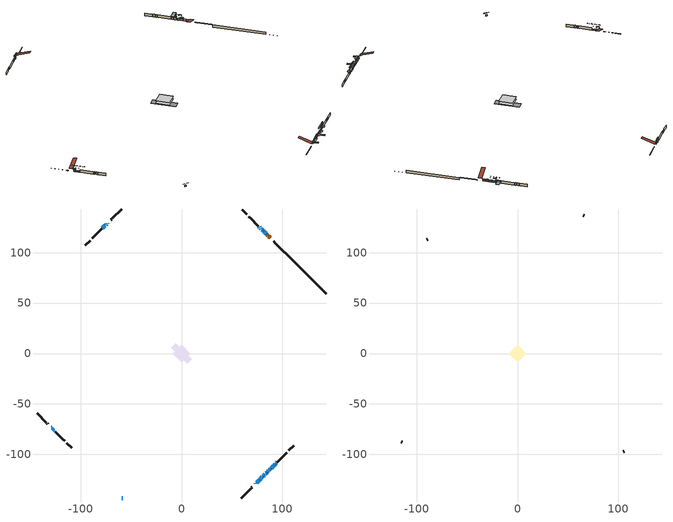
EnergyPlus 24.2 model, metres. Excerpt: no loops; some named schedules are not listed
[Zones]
conditioned space
 floor adiabatic (AdiabaticFloorConstruction): -8.56,0 0,8.56 8.56,0 0,-8.56 z1.52
 floor foundation (Slab1 construction): -10.13,5.62 -5.62,10.13 10.13,-5.62 5.62,-10.13 z-0.77
 wall outside (RimJoist1 construction): 59.35,-143.28 68.75,-133.88 / -143.28,-59.35 -133.88,-68.75 / -59.35,143.28 -68.75,133.88 / 102.11,100.53 92.71,109.92 z1.52:1.82
 wall outside (RimJoist2 construction): 69.41,-133.23 69.93,-132.7 / -133.23,-69.41 -132.7,-69.93 / -69.41,133.23 -69.93,132.7 / 92.05,110.58 91.52,111.11 z1.52:1.82
 wall outside (AdiabaticWallConstruction 1): 88.01,114.62 86.39,116.25 / 85.73,116.9 84.51,118.12 z1.52:3.55
 wall outside (AdiabaticWallConstruction): 73.44,-129.19 73.84,-128.79 / 83.89,-118.74 84.29,-118.35 z1.52:2.44; 74.49,-128.14 77.01,-125.62 / 79.3,123.34 78.43,124.2 z1.52:3.3; 77.66,-124.97 80.18,-122.45 / 77.78,124.85 76.92,125.72 z1.52:3.35; 80.83,-121.8 81.9,-120.74 / 91.94,-110.69 93,-109.63 z1.52:2.92; -129.19,-73.44 -128.87,-73.77 / -128.21,-74.42 -127.88,-74.75 z1.52:3.05; -59.35,-143.28 -58.15,-143.28 z1.52:2.66; 82.55,-120.08 83.24,-119.4 / 93.66,-108.98 94.34,-108.29 z1.52:3.12; -73.44,129.19 -73.84,128.79 / -127.23,-75.4 -126.9,-75.73 / -126.25,-76.38 -125.92,-76.71 z1.52:2.74; 83.85,118.78 82.13,120.5 z1.52:2.99; 84.94,-117.69 86.2,-116.43 / 86.86,-115.78 88.11,-114.52 / 88.77,-113.86 91.28,-111.35 z1.52:3.17; 81.47,121.16 81.04,121.59 / 80.39,122.25 79.95,122.68 z1.52:3.25; -74.49,128.14 -75.36,127.28 z1.52:3.1; -76.01,126.62 -78.46,124.17 z1.52:3.02
 wall outside (Wall1 construction): 95,-107.64 103.19,-99.44 / -125.27,-77.36 -117.08,-85.56 / -79.12,123.52 -87.31,115.32 / 76.26,126.37 68.07,134.57 z1.52:3.96
 wall outside (Wall2 construction): 103.85,-98.79 104.35,-98.28 / -116.42,-86.21 -115.91,-86.72 / -87.97,114.67 -88.47,114.16 / 67.41,135.22 66.9,135.73 z1.52:3.96
 wall outside (Wall4 construction): 106.5,-96.14 111.25,-91.38 / -113.77,-88.86 -109.02,-93.62 / -90.61,112.02 -95.37,107.27 / 64.76,137.87 60.01,142.63 z1.52:3.96
 wall foundation (FoundationWall1 construction): 102.76,99.87,-0.77 102.76,99.87,1.52 136.16,66.47,1.52 136.16,66.47,-0.67 143.28,59.35,-0.67 143.28,59.35,-0.77
 window (WindowConstruction 12): 73.44,-129.19 73.84,-128.79 z1.52:2.43
 window (WindowConstruction 6): 74.5,-128.14 77.01,-125.62 z1.52:3.3
 window (WindowConstruction 7): 77.67,-124.97 80.18,-122.45 z1.52:3.35
 window (WindowConstruction 8): 80.84,-121.8 81.9,-120.74 z1.52:2.92
 window (WindowConstruction 9): -129.19,-73.44 -128.87,-73.77 z1.52:3.04
 window (WindowConstruction 10): -128.21,-74.42 -127.89,-74.75 z1.52:3.04
 window (WindowConstruction 11): -59.35,-143.28 -58.16,-143.28 z1.52:2.66
 window (WindowConstruction 22): 82.55,-120.08 83.24,-119.4 z1.52:3.12
 window (WindowConstruction 13): -73.44,129.19 -73.84,128.79 z1.52:2.74
 window (WindowConstruction 23): 83.89,-118.74 84.29,-118.35 z1.52:2.43
 window (WindowConstruction 15): 83.85,118.78 82.13,120.5 z1.52:2.99
 window (WindowConstruction 16): 84.94,-117.69 86.2,-116.43 z1.52:3.17
 window (WindowConstruction 17): 86.86,-115.78 88.11,-114.52 z1.52:3.17
 window (WindowConstruction 18): 88.77,-113.86 91.28,-111.35 z1.52:3.17
 window (WindowConstruction 19): 91.94,-110.69 93,-109.63 z1.52:2.92
 window (WindowConstruction 20): -127.23,-75.4 -126.91,-75.73 z1.52:2.74
 window (WindowConstruction 21): -126.25,-76.38 -125.93,-76.71 z1.52:2.74
 window (WindowConstruction 14): 93.66,-108.98 94.34,-108.29 z1.52:3.12
 window (WindowConstruction): 81.47,121.16 81.04,121.59 z1.52:3.25
 window (WindowConstruction 1): 80.38,122.25 79.95,122.68 z1.52:3.25
 window (WindowConstruction 2): 79.3,123.34 78.43,124.2 z1.52:3.3
 window (WindowConstruction 3): 77.78,124.86 76.92,125.72 z1.52:3.35
 window (WindowConstruction 4): -74.5,128.14 -75.36,127.28 z1.52:3.1
 window (WindowConstruction 5): -76.01,126.62 -78.46,124.17 z1.52:3.02
 door (Door): 88.01,114.62 86.39,116.25 z1.52:3.55
 door (Door 1): 85.73,116.9 84.51,118.12 z1.52:3.55
 ceiling adiabatic (AdiabaticFloorConstruction): 0,-8.56 8.56,0 0,8.56 -8.56,0 z1.52
attic - vented
 floor to conditioned space (Floor1 construction Reversed): -8.56,0 0,8.56 8.56,0 0,-8.56 z3.96
 wall outside (Wall3 construction): 105.01,-97.62 105.84,-96.79 / -115.25,-87.38 -114.43,-88.21 / -89.13,113.5 -89.96,112.68 / 66.25,136.39 65.42,137.22 z1.52:3.96
 roof outside (Roof1 construction): 72.79,-129.85,3.96 64.45,-121.51,7.89 62.26,-123.71,7.89 70.59,-132.04,3.96; -129.85,-72.79,3.96 -121.51,-64.45,7.89 -123.71,-62.26,7.89 -132.04,-70.59,3.96; -72.79,129.85,3.96 -64.45,121.51,7.89 -62.26,123.71,7.89 -70.59,132.04,3.96; 88.67,113.96,3.96 80.34,105.63,7.89 82.53,103.43,7.89 90.87,111.77,3.96
shading: 74.38,-128.26 72.91,-129.73 76.36,-133.18 77.83,-131.71 z3.19; 77.55,-125.09 73.96,-128.67 75.47,-130.18 79.05,-126.59 z4.06; 81.47,-121.16 76.37,-126.26 76.58,-126.47 81.68,-121.37 z5.18; 82.43,-120.2 80.3,-122.33 80.51,-122.55 82.64,-120.41 z3.67; -128,-74.63 -130.05,-72.58 -130.26,-72.79 -128.22,-74.84 z4.26; -126.16,-76.47 -129.94,-72.7 -130.15,-72.91 -126.37,-76.69 z5.49; -56.33,-143.28 -61.18,-143.28 -61.18,-143.58 -56.33,-143.58 z4.49; 83.77,-118.86 82.02,-120.62 83.95,-122.55 85.71,-120.8 z3.88; -74.38,128.26 -72.91,129.73 -73.98,130.8 -75.45,129.33 z3.5; 84.72,-117.92 83.46,-119.17 88.21,-123.92 89.46,-122.66 z3.04; 81.8,120.83 84.18,118.45 85.47,119.75 83.1,122.12 z3.45; 86.63,-116 84.51,-118.12 85.81,-119.41 87.92,-117.29 z3.78; 88.54,-114.09 86.43,-116.21 88.36,-118.14 90.48,-116.03 z3.78; 94.51,-108.12 85.54,-117.09 85.75,-117.3 94.73,-108.33 z7.74; 95.26,-107.37 89.68,-112.96 89.89,-113.17 95.48,-107.58 z6.12; -123.67,-78.96 -130.46,-72.17 -130.67,-72.38 -123.89,-79.17 z7.31; -122.47,-80.16 -129.7,-72.93 -129.91,-73.15 -122.69,-80.37 z7.62; 94.88,-107.76 93.12,-109.51 94.63,-111.02 96.38,-109.26 z3.88; 79.32,123.32 83.2,119.43 83.41,119.65 79.53,123.53 z5.69; 77.37,125.27 82.97,119.66 83.18,119.87 77.58,125.48 z6.91; 77.9,124.73 79.83,122.8 80.91,123.88 78.97,125.81 z4.06; 76.38,126.25 78.31,124.32 83.7,129.71 81.77,131.64 z4.11; -77.29,125.34 -72.56,130.08 -72.77,130.29 -77.51,125.55 z5.84; -78.89,123.74 -75.58,127.05 -75.79,127.26 -79.1,123.95 z3.63
[Building]
Building 1: Terrain=Suburbs
[Site:Location]
Greenwood AP_NS: Latitude {deg}=44.98; Longitude {deg}=-64.92; Time Zone {hr}=-4; Elevation {m}=28; Keep Site Location Information=Yes
[Site:GroundTemperature:Shallow]
3.62696, 1.72046, 1.56778, 2.47251, 6.10451, 9.71958, 12.8537, 14.839, 15.0077, 13.3929, 10.3388, 6.83459
[Site:WaterMainsTemperature]
Calculation Method=Schedule; Temperature Schedule=mains temperature schedule
[Material] Roughness=Rough; Thermal Absorptance=0.9
Name | Thickness {m} | Conductivity {W/m-K} | Density {kg/m3} | Specific Heat {J/kg-K} | Solar Absorptance | Visible Absorptance
asphalt or fiberglass shingles | 0.00635 | 0.162714 | 1121.4 | 1465.45 | 0.4 | 0.4
ceiling loosefill ins | 0.254 | 0.0480833 | 16.02 | 1046.75 | 0.7 | 0.7
ceiling stud and cavity | 0.1397 | 0.0865182 | 65.682 | 1177.47 | 0.7 | 0.7
concrete 4.0 in. | 0.1016 | 1.803125 | 2242.8 | 837.4 | 0.7 | 0.7
concrete 8.0 in. | 0.2032 | 1.803125 | 2242.8 | 837.4 | 0.7 | 0.7
door material | 0.04445 | 0.053851 | 512.64 | 1214.23 | 0.7 | 0.7
exterior vertical ins | 0.07309 | 0.029427 | 32.04 | 1214.23 | 0.7 | 0.7
floor covering | 0.0127 | 0.0433444 | 54.468 | 1339.84 | 0.6 | 0.6
floor rigid ins; wall rigid ins 1 | 0.512978 | 0.029427 | 32.04 | 1214.23 | 0.7 | 0.7
floor stud and cavity | 0.1397 | 1.75129 | 37.0049 | 1207.88 | 0.7 | 0.7
furniture material conditioned space 1 | 0.1524 | 0.115458 | 640.8 | 1214.23 | 0.6 | 0.6
gypsum board | 0.0127 | 0.160291 | 801 | 837.4 | 0.6 | 0.6
gypsum board 1 | 0.0127 | 0.160291 | 801 | 837.4 | 0.7 | 0.7
osb sheathing 0.5 in. | 0.0127 | 0.115458 | 512.64 | 1214.23 | 0.7 | 0.7
osb sheathing 0.75 in. | 0.01905 | 0.115458 | 512.64 | 1214.23 | 0.7 | 0.7
osb sheathing 2.0 in. | 0.0508 | 0.115458 | 512.64 | 1214.23 | 0.7 | 0.7
rim joist rigid ins | 0.103632 | 0.029427 | 32.04 | 1214.23 | 0.7 | 0.7
rim joist stud and cavity | 0.0508 | 0.0404867 | 125.044 | 1163.47 | 0.6 | 0.6
rim joist stud and cavity 1 | 0.0508 | 0.0359914 | 125.044 | 1163.47 | 0.6 | 0.6
slab rigid ins | 0.0653415 | 0.029427 | 32.04 | 1214.23 | 0.7 | 0.7
wall rigid ins | 0.051816 | 0.029427 | 32.04 | 1214.23 | 0.7 | 0.7
wall stud and cavity | 0.1397 | 0.0793383 | 139.0536 | 1170.24 | 0.7 | 0.7
wall stud and cavity 1 | 0.1397 | 0.108982 | 139.0536 | 1170.24 | 0.7 | 0.7
wall stud and cavity 2 | 0.0889 | 6.1454 | 50.32683 | 1063.81 | 0.6 | 0.6
wall stud and cavity 3 | 0.1397 | 0.0874918 | 139.0536 | 1170.24 | 0.7 | 0.7
wall stud and cavity 4 | 0.0889 | 0.380278 | 52.3479 | 1209.89 | 0.7 | 0.7
wall stud and cavity 5 | 0.0889 | 0.391764 | 83.0341 | 1211.67 | 0.7 | 0.7
wood siding | 0.0254 | 0.102417 | 544.68 | 1172.36 | 0.4 | 0.4
wood siding 1 | 0.00254 | 0.102417 | 544.68 | 1172.36 | 0.4 | 0.4
wood siding 2; wood siding 3; wood siding 4 | 0.0254 | 0.102417 | 544.68 | 1172.36 | 0.7 | 0.7
[WindowMaterial:SimpleGlazingSystem]
Name | U-Factor {W/m2-K} | Solar Heat Gain Coefficient
WindowMaterial | 2.77484 | 0.52
WindowMaterial 1 | 2.78903 | 0.6
WindowMaterial 10 | 2.97698 | 0.61
WindowMaterial 11 | 2.78392 | 0.57
WindowMaterial 12 | 2.78676 | 0.58
WindowMaterial 13 | 2.79244 | 0.62
WindowMaterial 14 | 2.759508 | 0.45
WindowMaterial 2 | 2.787898 | 0.59
WindowMaterial 3 | 2.7913 | 0.61
WindowMaterial 4 | 2.79301 | 0.62
WindowMaterial 5 | 2.79414 | 0.62
WindowMaterial 6 | 2.78903 | 0.59
WindowMaterial 7 | 2.76405 | 0.47
WindowMaterial 8 | 2.78279 | 0.56
WindowMaterial 9 | 2.986628 | 0.6
[Construction]
AdiabaticFloorConstruction: floor stud and cavity, floor rigid ins, osb sheathing 0.75 in., floor covering
AdiabaticWallConstruction: wood siding 3, wall rigid ins 1, wall stud and cavity 4, gypsum board
AdiabaticWallConstruction 1: wood siding 4, wall rigid ins 1, wall stud and cavity 4, gypsum board
Door; Door 1: door material
Floor1 construction Reversed: gypsum board, ceiling stud and cavity, ceiling loosefill ins
FoundationWall1 construction: concrete 8.0 in., gypsum board 1
furniture construction conditioned space 1: furniture material conditioned space 1
PartitionWallConstruction: gypsum board, wall stud and cavity 5, gypsum board
RimJoist1 construction: wood siding 2, rim joist rigid ins, osb sheathing 2.0 in., rim joist stud and cavity
RimJoist2 construction: wood siding 2, rim joist rigid ins, osb sheathing 2.0 in., rim joist stud and cavity 1
Roof1 construction: asphalt or fiberglass shingles
Slab1 construction: slab rigid ins, concrete 4.0 in.
Wall1 construction: wood siding, wall rigid ins, osb sheathing 0.5 in., wall stud and cavity, gypsum board
Wall2 construction: wood siding, wall rigid ins, osb sheathing 0.5 in., wall stud and cavity 1, gypsum board
Wall3 construction: wood siding 1, wall stud and cavity 2
Wall4 construction: wood siding, wall rigid ins, osb sheathing 0.5 in., wall stud and cavity 3, gypsum board
WindowConstruction; WindowConstruction 1: WindowMaterial
WindowConstruction 10; WindowConstruction 9: WindowMaterial 7
WindowConstruction 11: WindowMaterial 8
WindowConstruction 12; WindowConstruction 23: WindowMaterial 9
WindowConstruction 13: WindowMaterial 10
WindowConstruction 14; WindowConstruction 22: WindowMaterial 11
WindowConstruction 15: WindowMaterial 12
WindowConstruction 16; WindowConstruction 17; WindowConstruction 18: WindowMaterial 13
WindowConstruction 19; WindowConstruction 8: WindowMaterial 6
WindowConstruction 2; WindowConstruction 3: WindowMaterial 1
WindowConstruction 20; WindowConstruction 21: WindowMaterial 14
WindowConstruction 4: WindowMaterial 2
WindowConstruction 5: WindowMaterial 3
WindowConstruction 6: WindowMaterial 4
WindowConstruction 7: WindowMaterial 5
[Zone] Multiplier=1; Part of Total Floor Area=Yes
Name | Volume {m3}
attic - vented | 93.379
conditioned space | 769.6
[Space]
Name | Zone | Volume {m3}
attic - vented 1 | attic - vented | 93.379
conditioned space 1 | conditioned space | 769.6
[ZoneInfiltration:EffectiveLeakageArea]
infil attic - vented 1: Zone or Space=attic - vented 1; Schedule=Always On Discrete; Effective Air Leakage Area {cm2}=6058.76; Stack Coefficient=0.000442751; Wind Coefficient=1.42167e-05
[ZoneMixing]
whole house fan mix: Zone or Space=attic - vented; Schedule=Always On Continuous; Design Flow Rate Calculation Method=Flow/Zone; Design Flow Rate {m3/s}=0; Source Zone or Space=conditioned space
[SurfaceProperty:ExposedFoundationPerimeter]
Slab1: Exposed Perimeter Calculation Method=TotalExposedPerimeter; Total Exposed Perimeter {m}=57.302
[InternalMass] Zone or ZoneList=conditioned space; Space or SpaceList=conditioned space 1
Name | Construction | Surface Area {m2}
furniture mass conditioned space 1 | furniture construction conditioned space 1 | 115.368
partition wall mass | PartitionWallConstruction | 288.42
[Lights]
interior lighting: Zone or ZoneList or Space or SpaceList=conditioned space 1; Schedule=interior lighting schedule; Design Level Calculation Method=LightingLevel; Lighting Level {W}=343.2; Return Air Fraction=0; Fraction Radiant=0.6; Fraction Visible=0.2; Fraction Replaceable=1
[People]
occupants: Zone or ZoneList or Space or SpaceList=conditioned space 1; Number of People Schedule=occupants schedule; Number of People Calculation Method=People; Number of People=3; Fraction Radiant=0.314171; Sensible Heat Fraction=0.56303; Activity Level Schedule=occupants activity schedule; Carbon Dioxide Generation Rate {m3/s-W}=0; Enable ASHRAE 55 Comfort Warnings=No; Mean Radiant Temperature Calculation Type=EnclosureAveraged
[ElectricEquipment] Zone or ZoneList or Space or SpaceList=conditioned space 1; Design Level Calculation Method=EquipmentLevel
Name | Schedule | Design Level {W} | Fraction Latent | Fraction Radiant | Fraction Lost
clothes dryer | clothes dryer schedule | 140.772 | 0.015 | 0.081 | 0.85
clothes washer | clothes washer schedule | 32.1985 | 0.03 | 0.162 | 0.7
cooking range | cooking range schedule | 215.147 | 0.08 | 0.432 | 0.2
dishwasher | dishwasher schedule | 66.8632 | 0.3 | 0.18 | 0.4
fridge | fridge schedule | 72.9452 | 0 | 0.6 | 0
mech vent bath fan 0 | mech vent bath fan 0 schedule | 50.2 | 0 | 0 | 1
mech vent bath fan 1 | mech vent bath fan 1 schedule | 50.2 | 0 | 0 | 1
mech vent house fan | mech vent house fan schedule | 20.0733 | 0 | 0 | 0.5
mech vent house fan cfis | mech vent house fan cfis schedule | 0 | 0 | 0 | 0
mech vent range fan 0 | mech vent range fan 0 schedule | 57 | 0 | 0 | 1
misc plug loads | misc plug loads schedule | 494.7 | 0.045 | 0.513 | 0.1
whole house fan | Always On Discrete | 0 | 0 | 0 | 1
[OtherEquipment] Zone or ZoneList or Space or SpaceList=conditioned space 1; Design Level Calculation Method=EquipmentLevel
Name | Fuel Type | Schedule | Design Level {W} | Fraction Latent | Fraction Radiant | Fraction Lost
clothes dryer 1 | Electricity | clothes dryer schedule | 0 | 0.015 | 0.081 | 0.85
cooking range 1 | Electricity | cooking range schedule | 0 | 0.08 | 0.432 | 0.2
general water use latent | None | general water use schedule | 62.594 | 1 | 0 | 0
general water use sensible | None | general water use schedule | -61.6891 | 0 | 0.6 | 0
mech vent house fan latent load | None | Always On Discrete | 0 | 1 | 0 | 0
mech vent house fan sensible load | None | Always On Discrete | 0 | 0 | 0 | 0
water heater energy adjustment1 | Electricity | Always On Discrete | 0.01 | 0 | 0 | 1
[ZoneInfiltration:DesignFlowRate] Zone or ZoneList or Space or SpaceList=conditioned space 1; Schedule=Always On Discrete; Design Flow Rate Calculation Method=Flow/Zone; Design Flow Rate {m3/s}=0
infil flow; natural vent flow; whole house fan flow
[Foundation:Kiva]
Foundation Kiva 1: Initial Indoor Air Temperature {C}=18; Wall Height Above Grade {m}=1.52001; Wall Depth Below Slab {m}=0.2032; Custom Block Material Name 1=exterior vertical ins; Custom Block Depth 1 {m}=2.28999; Custom Block X Position 1 {m}=0.2159; Custom Block Z Position 1 {m}=0
[Foundation:Kiva:Settings]
Soil Conductivity {W/m-K}=0.849921; Soil Density {kg/m3}=1842.3; Soil Specific Heat {J/kg-K}=418.7; Ground Solar Absorptivity=0.9; Ground Thermal Absorptivity=0.9; Ground Surface Roughness {m}=0.03; Far-Field Width {m}=40; Deep-Ground Boundary Condition=ZeroFlux; Deep-Ground Depth {m}=40; Minimum Cell Dimension {m}=0.2; Maximum Cell Growth Coefficient=3; Simulation Timestep=Timestep
[Exterior:Lights]
exterior lighting: Schedule=exterior lighting schedule; Design Level {W}=75.6
[Schedule:Constant]
Name | Hourly Value
Always On Continuous; mech vent house fan schedule; mech vent house fan cfis schedule; Always On Discrete | 1
occupants activity schedule | 117.228
fridge schedule | 0
[Schedule:Week:Daily]
interior lighting schedule Week Rule - Jan1-Jan27: interior lighting schedule day, interior lighting schedule day, interior lighting schedule day, interior lighting schedule day, interior lighting schedule day, interior lighting schedule day, interior lighting schedule day, interior lighting schedule default day, interior lighting schedule default day, interior lighting schedule default day, interior lighting schedule default day, interior lighting schedule default day
interior lighting schedule Week Rule - Jan28-Feb3: interior lighting schedule day, interior lighting schedule day, interior lighting schedule day, interior lighting schedule day, interior lighting schedule day 1, interior lighting schedule day 1, interior lighting schedule day 1, interior lighting schedule default day, interior lighting schedule default day, interior lighting schedule default day, interior lighting schedule default day, interior lighting schedule default day
interior lighting schedule Week Rule - Feb4-Feb24: interior lighting schedule day 1, interior lighting schedule day 1, interior lighting schedule day 1, interior lighting schedule day 1, interior lighting schedule day 1, interior lighting schedule day 1, interior lighting schedule day 1, interior lighting schedule default day, interior lighting schedule default day, interior lighting schedule default day, interior lighting schedule default day, interior lighting schedule default day
interior lighting schedule Week Rule - Feb25-Mar3: interior lighting schedule day 1, interior lighting schedule day 1, interior lighting schedule day 1, interior lighting schedule day 1, interior lighting schedule day 2, interior lighting schedule day 2, interior lighting schedule day 2, interior lighting schedule default day, interior lighting schedule default day, interior lighting schedule default day, interior lighting schedule default day, interior lighting schedule default day
interior lighting schedule Week Rule - Mar4-Mar31: interior lighting schedule day 2, interior lighting schedule day 2, interior lighting schedule day 2, interior lighting schedule day 2, interior lighting schedule day 2, interior lighting schedule day 2, interior lighting schedule day 2, interior lighting schedule default day, interior lighting schedule default day, interior lighting schedule default day, interior lighting schedule default day, interior lighting schedule default day
interior lighting schedule Week Rule - Apr1-Apr28: interior lighting schedule day 3, interior lighting schedule day 3, interior lighting schedule day 3, interior lighting schedule day 3, interior lighting schedule day 3, interior lighting schedule day 3, interior lighting schedule day 3, interior lighting schedule default day, interior lighting schedule default day, interior lighting schedule default day, interior lighting schedule default day, interior lighting schedule default day
interior lighting schedule Week Rule - Apr29-May5: interior lighting schedule day 3, interior lighting schedule day 3, interior lighting schedule day 4, interior lighting schedule day 4, interior lighting schedule day 4, interior lighting schedule day 4, interior lighting schedule day 4, interior lighting schedule default day, interior lighting schedule default day, interior lighting schedule default day, interior lighting schedule default day, interior lighting schedule default day
interior lighting schedule Week Rule - May6-May26: interior lighting schedule day 4, interior lighting schedule day 4, interior lighting schedule day 4, interior lighting schedule day 4, interior lighting schedule day 4, interior lighting schedule day 4, interior lighting schedule day 4, interior lighting schedule default day, interior lighting schedule default day, interior lighting schedule default day, interior lighting schedule default day, interior lighting schedule default day
interior lighting schedule Week Rule - May27-Jun2: interior lighting schedule day 4, interior lighting schedule day 4, interior lighting schedule day 4, interior lighting schedule day 4, interior lighting schedule day 4, interior lighting schedule day 5, interior lighting schedule day 5, interior lighting schedule default day, interior lighting schedule default day, interior lighting schedule default day, interior lighting schedule default day, interior lighting schedule default day
interior lighting schedule Week Rule - Jun3-Jun30: interior lighting schedule day 5, interior lighting schedule day 5, interior lighting schedule day 5, interior lighting schedule day 5, interior lighting schedule day 5, interior lighting schedule day 5, interior lighting schedule day 5, interior lighting schedule default day, interior lighting schedule default day, interior lighting schedule default day, interior lighting schedule default day, interior lighting schedule default day
interior lighting schedule Week Rule - Jul1-Jul28: interior lighting schedule day 6, interior lighting schedule day 6, interior lighting schedule day 6, interior lighting schedule day 6, interior lighting schedule day 6, interior lighting schedule day 6, interior lighting schedule day 6, interior lighting schedule default day, interior lighting schedule default day, interior lighting schedule default day, interior lighting schedule default day, interior lighting schedule default day
interior lighting schedule Week Rule - Jul29-Aug4: interior lighting schedule day 6, interior lighting schedule day 6, interior lighting schedule day 6, interior lighting schedule day 7, interior lighting schedule day 7, interior lighting schedule day 7, interior lighting schedule day 7, interior lighting schedule default day, interior lighting schedule default day, interior lighting schedule default day, interior lighting schedule default day, interior lighting schedule default day
interior lighting schedule Week Rule - Aug5-Aug25: interior lighting schedule day 7, interior lighting schedule day 7, interior lighting schedule day 7, interior lighting schedule day 7, interior lighting schedule day 7, interior lighting schedule day 7, interior lighting schedule day 7, interior lighting schedule default day, interior lighting schedule default day, interior lighting schedule default day, interior lighting schedule default day, interior lighting schedule default day
interior lighting schedule Week Rule - Aug26-Sep1: interior lighting schedule day 7, interior lighting schedule day 7, interior lighting schedule day 7, interior lighting schedule day 7, interior lighting schedule day 7, interior lighting schedule day 7, interior lighting schedule day 8, interior lighting schedule default day, interior lighting schedule default day, interior lighting schedule default day, interior lighting schedule default day, interior lighting schedule default day
interior lighting schedule Week Rule - Sep2-Sep29: interior lighting schedule day 8, interior lighting schedule day 8, interior lighting schedule day 8, interior lighting schedule day 8, interior lighting schedule day 8, interior lighting schedule day 8, interior lighting schedule day 8, interior lighting schedule default day, interior lighting schedule default day, interior lighting schedule default day, interior lighting schedule default day, interior lighting schedule default day
interior lighting schedule Week Rule - Sep30-Oct6: interior lighting schedule day 8, interior lighting schedule day 9, interior lighting schedule day 9, interior lighting schedule day 9, interior lighting schedule day 9, interior lighting schedule day 9, interior lighting schedule day 9, interior lighting schedule default day, interior lighting schedule default day, interior lighting schedule default day, interior lighting schedule default day, interior lighting schedule default day
interior lighting schedule Week Rule - Oct7-Oct27: interior lighting schedule day 9, interior lighting schedule day 9, interior lighting schedule day 9, interior lighting schedule day 9, interior lighting schedule day 9, interior lighting schedule day 9, interior lighting schedule day 9, interior lighting schedule default day, interior lighting schedule default day, interior lighting schedule default day, interior lighting schedule default day, interior lighting schedule default day
interior lighting schedule Week Rule - Oct28-Nov3: interior lighting schedule day 9, interior lighting schedule day 9, interior lighting schedule day 9, interior lighting schedule day 9, interior lighting schedule day 10, interior lighting schedule day 10, interior lighting schedule day 10, interior lighting schedule default day, interior lighting schedule default day, interior lighting schedule default day, interior lighting schedule default day, interior lighting schedule default day
interior lighting schedule Week Rule - Nov4-Nov24: interior lighting schedule day 10, interior lighting schedule day 10, interior lighting schedule day 10, interior lighting schedule day 10, interior lighting schedule day 10, interior lighting schedule day 10, interior lighting schedule day 10, interior lighting schedule default day, interior lighting schedule default day, interior lighting schedule default day, interior lighting schedule default day, interior lighting schedule default day
interior lighting schedule Week Rule - Nov25-Dec1: interior lighting schedule day 10, interior lighting schedule day 10, interior lighting schedule day 10, interior lighting schedule day 10, interior lighting schedule day 10, interior lighting schedule day 10, interior lighting schedule day 11, interior lighting schedule default day, interior lighting schedule default day, interior lighting schedule default day, interior lighting schedule default day, interior lighting schedule default day
interior lighting schedule Week Rule - Dec2-Dec31: interior lighting schedule day 11, interior lighting schedule day 11, interior lighting schedule day 11, interior lighting schedule day 11, interior lighting schedule day 11, interior lighting schedule day 11, interior lighting schedule day 11, interior lighting schedule default day, interior lighting schedule default day, interior lighting schedule default day, interior lighting schedule default day, interior lighting schedule default day
occupants schedule Week Rule - Jan1-Dec31: occupants schedule day, occupants schedule day, occupants schedule day, occupants schedule day, occupants schedule day, occupants schedule day, occupants schedule day, occupants schedule default day, occupants schedule default day, occupants schedule default day, occupants schedule default day, occupants schedule default day
clothes dryer schedule Week Rule - Jan1-Dec31: clothes dryer schedule day, clothes dryer schedule day, clothes dryer schedule day, clothes dryer schedule day, clothes dryer schedule day, clothes dryer schedule day, clothes dryer schedule day, clothes dryer schedule default day, clothes dryer schedule default day, clothes dryer schedule default day, clothes dryer schedule default day, clothes dryer schedule default day
clothes washer schedule Week Rule - Jan1-Dec31: clothes washer schedule day, clothes washer schedule day, clothes washer schedule day, clothes washer schedule day, clothes washer schedule day, clothes washer schedule day, clothes washer schedule day, clothes washer schedule default day, clothes washer schedule default day, clothes washer schedule default day, clothes washer schedule default day, clothes washer schedule default day
cooking range schedule Week Rule - Jan1-Dec31: cooking range schedule day, cooking range schedule day, cooking range schedule day, cooking range schedule day, cooking range schedule day, cooking range schedule day, cooking range schedule day, cooking range schedule default day, cooking range schedule default day, cooking range schedule default day, cooking range schedule default day, cooking range schedule default day
dishwasher schedule Week Rule - Jan1-Dec31: dishwasher schedule day, dishwasher schedule day, dishwasher schedule day, dishwasher schedule day, dishwasher schedule day, dishwasher schedule day, dishwasher schedule day, dishwasher schedule default day, dishwasher schedule default day, dishwasher schedule default day, dishwasher schedule default day, dishwasher schedule default day
mech vent bath fan 0 schedule Week Rule - Jan1-Dec31: mech vent bath fan 0 schedule day, mech vent bath fan 0 schedule day, mech vent bath fan 0 schedule day, mech vent bath fan 0 schedule day, mech vent bath fan 0 schedule day, mech vent bath fan 0 schedule day, mech vent bath fan 0 schedule day, mech vent bath fan 0 schedule default day, mech vent bath fan 0 schedule default day, mech vent bath fan 0 schedule default day, mech vent bath fan 0 schedule default day, mech vent bath fan 0 schedule default day
mech vent bath fan 1 schedule Week Rule - Jan1-Dec31: mech vent bath fan 1 schedule day, mech vent bath fan 1 schedule day, mech vent bath fan 1 schedule day, mech vent bath fan 1 schedule day, mech vent bath fan 1 schedule day, mech vent bath fan 1 schedule day, mech vent bath fan 1 schedule day, mech vent bath fan 1 schedule default day, mech vent bath fan 1 schedule default day, mech vent bath fan 1 schedule default day, mech vent bath fan 1 schedule default day, mech vent bath fan 1 schedule default day
mech vent range fan 0 schedule Week Rule - Jan1-Dec31: mech vent range fan 0 schedule day, mech vent range fan 0 schedule day, mech vent range fan 0 schedule day, mech vent range fan 0 schedule day, mech vent range fan 0 schedule day, mech vent range fan 0 schedule day, mech vent range fan 0 schedule day, mech vent range fan 0 schedule default day, mech vent range fan 0 schedule default day, mech vent range fan 0 schedule default day, mech vent range fan 0 schedule default day, mech vent range fan 0 schedule default day
misc plug loads schedule Week Rule - Jan1-Dec31: misc plug loads schedule day, misc plug loads schedule day, misc plug loads schedule day, misc plug loads schedule day, misc plug loads schedule day, misc plug loads schedule day, misc plug loads schedule day, misc plug loads schedule default day, misc plug loads schedule default day, misc plug loads schedule default day, misc plug loads schedule default day, misc plug loads schedule default day
general water use schedule Week Rule - Jan1-Dec31: general water use schedule day, general water use schedule day, general water use schedule day, general water use schedule day, general water use schedule day, general water use schedule day, general water use schedule day, general water use schedule default day, general water use schedule default day, general water use schedule default day, general water use schedule default day, general water use schedule default day
exterior lighting schedule Week Rule - Jan1-Jan27: exterior lighting schedule day, exterior lighting schedule day, exterior lighting schedule day, exterior lighting schedule day, exterior lighting schedule day, exterior lighting schedule day, exterior lighting schedule day, exterior lighting schedule default day, exterior lighting schedule default day, exterior lighting schedule default day, exterior lighting schedule default day, exterior lighting schedule default day
exterior lighting schedule Week Rule - Jan28-Feb3: exterior lighting schedule day, exterior lighting schedule day, exterior lighting schedule day, exterior lighting schedule day, exterior lighting schedule day 1, exterior lighting schedule day 1, exterior lighting schedule day 1, exterior lighting schedule default day, exterior lighting schedule default day, exterior lighting schedule default day, exterior lighting schedule default day, exterior lighting schedule default day
exterior lighting schedule Week Rule - Feb4-Feb24: exterior lighting schedule day 1, exterior lighting schedule day 1, exterior lighting schedule day 1, exterior lighting schedule day 1, exterior lighting schedule day 1, exterior lighting schedule day 1, exterior lighting schedule day 1, exterior lighting schedule default day, exterior lighting schedule default day, exterior lighting schedule default day, exterior lighting schedule default day, exterior lighting schedule default day
exterior lighting schedule Week Rule - Feb25-Mar3: exterior lighting schedule day 1, exterior lighting schedule day 1, exterior lighting schedule day 1, exterior lighting schedule day 1, exterior lighting schedule day 2, exterior lighting schedule day 2, exterior lighting schedule day 2, exterior lighting schedule default day, exterior lighting schedule default day, exterior lighting schedule default day, exterior lighting schedule default day, exterior lighting schedule default day
exterior lighting schedule Week Rule - Mar4-Mar31: exterior lighting schedule day 2, exterior lighting schedule day 2, exterior lighting schedule day 2, exterior lighting schedule day 2, exterior lighting schedule day 2, exterior lighting schedule day 2, exterior lighting schedule day 2, exterior lighting schedule default day, exterior lighting schedule default day, exterior lighting schedule default day, exterior lighting schedule default day, exterior lighting schedule default day
[Schedule:Year]
interior lighting schedule: interior lighting schedule Week Rule - Jan1-Jan27, 1, 1, 1, 27, interior lighting schedule Week Rule - Jan28-Feb3, 1, 28, 2, 3, interior lighting schedule Week Rule - Feb4-Feb24, 2, 4, 2, 24, interior lighting schedule Week Rule - Feb25-Mar3, 2, 25, 3, 3, interior lighting schedule Week Rule - Mar4-Mar31, 3, 4, 3, 31, interior lighting schedule Week Rule - Apr1-Apr28, 4, 1, 4, 28, interior lighting schedule Week Rule - Apr29-May5, 4, 29, 5, 5, interior lighting schedule Week Rule - May6-May26, 5, 6, 5, 26, interior lighting schedule Week Rule - May27-Jun2, 5, 27, 6, 2, interior lighting schedule Week Rule - Jun3-Jun30, 6, 3, 6, 30, interior lighting schedule Week Rule - Jul1-Jul28, 7, 1, 7, 28, interior lighting schedule Week Rule - Jul29-Aug4, 7, 29, 8, 4, interior lighting schedule Week Rule - Aug5-Aug25, 8, 5, 8, 25, interior lighting schedule Week Rule - Aug26-Sep1, 8, 26, 9, 1, interior lighting schedule Week Rule - Sep2-Sep29, 9, 2, 9, 29, interior lighting schedule Week Rule - Sep30-Oct6, 9, 30, 10, 6, interior lighting schedule Week Rule - Oct7-Oct27, 10, 7, 10, 27, interior lighting schedule Week Rule - Oct28-Nov3, 10, 28, 11, 3, interior lighting schedule Week Rule - Nov4-Nov24, 11, 4, 11, 24, interior lighting schedule Week Rule - Nov25-Dec1, 11, 25, 12, 1, interior lighting schedule Week Rule - Dec2-Dec31, 12, 2, 12, 31
occupants schedule: occupants schedule Week Rule - Jan1-Dec31, 1, 1, 12, 31
clothes dryer schedule: clothes dryer schedule Week Rule - Jan1-Dec31, 1, 1, 12, 31
clothes washer schedule: clothes washer schedule Week Rule - Jan1-Dec31, 1, 1, 12, 31
cooking range schedule: cooking range schedule Week Rule - Jan1-Dec31, 1, 1, 12, 31
dishwasher schedule: dishwasher schedule Week Rule - Jan1-Dec31, 1, 1, 12, 31
mech vent bath fan 0 schedule: mech vent bath fan 0 schedule Week Rule - Jan1-Dec31, 1, 1, 12, 31
mech vent bath fan 1 schedule: mech vent bath fan 1 schedule Week Rule - Jan1-Dec31, 1, 1, 12, 31
mech vent range fan 0 schedule: mech vent range fan 0 schedule Week Rule - Jan1-Dec31, 1, 1, 12, 31
misc plug loads schedule: misc plug loads schedule Week Rule - Jan1-Dec31, 1, 1, 12, 31
general water use schedule: general water use schedule Week Rule - Jan1-Dec31, 1, 1, 12, 31
exterior lighting schedule: exterior lighting schedule Week Rule - Jan1-Jan27, 1, 1, 1, 27, exterior lighting schedule Week Rule - Jan28-Feb3, 1, 28, 2, 3, exterior lighting schedule Week Rule - Feb4-Feb24, 2, 4, 2, 24, exterior lighting schedule Week Rule - Feb25-Mar3, 2, 25, 3, 3, exterior lighting schedule Week Rule - Mar4-Mar31, 3, 4, 3, 31, exterior lighting schedule Week Rule - Apr1-Apr28, 4, 1, 4, 28, exterior lighting schedule Week Rule - Apr29-May5, 4, 29, 5, 5, exterior lighting schedule Week Rule - May6-May26, 5, 6, 5, 26, exterior lighting schedule Week Rule - May27-Jun2, 5, 27, 6, 2, exterior lighting schedule Week Rule - Jun3-Jun30, 6, 3, 6, 30, exterior lighting schedule Week Rule - Jul1-Jul28, 7, 1, 7, 28, exterior lighting schedule Week Rule - Jul29-Aug4, 7, 29, 8, 4, exterior lighting schedule Week Rule - Aug5-Aug25, 8, 5, 8, 25, exterior lighting schedule Week Rule - Aug26-Sep1, 8, 26, 9, 1, exterior lighting schedule Week Rule - Sep2-Sep29, 9, 2, 9, 29, exterior lighting schedule Week Rule - Sep30-Oct6, 9, 30, 10, 6, exterior lighting schedule Week Rule - Oct7-Oct27, 10, 7, 10, 27, exterior lighting schedule Week Rule - Oct28-Nov3, 10, 28, 11, 3, exterior lighting schedule Week Rule - Nov4-Nov24, 11, 4, 11, 24, exterior lighting schedule Week Rule - Nov25-Dec1, 11, 25, 12, 1, exterior lighting schedule Week Rule - Dec2-Dec31, 12, 2, 12, 31
[Schedule:Compact]
mains temperature schedule: Through: 01/01, For: AllDays, Until: 24:00, 7.74778, Through: 01/02, For: AllDays, Until: 24:00, 7.68278, Through: 01/03, For: AllDays, Until: 24:00, 7.61944, Through: 01/04, For: AllDays, Until: 24:00, 7.55667, Through: 01/05, For: AllDays, Until: 24:00, 7.495, Through: 01/06, For: AllDays, Until: 24:00, 7.435, Through: 01/07, For: AllDays, Until: 24:00, 7.37556, Through: 01/08, For: AllDays, Until: 24:00, 7.31778, Through: 01/09, For: AllDays, Until: 24:00, 7.26111, Through: 01/10, For: AllDays, Until: 24:00, 7.20556, Through: 01/11, For: AllDays, Until: 24:00, 7.15111, Through: 01/12, For: AllDays, Until: 24:00, 7.09833, Through: 01/13, For: AllDays, Until: 24:00, 7.04667, Through: 01/14, For: AllDays, Until: 24:00, 6.99667, Through: 01/15, For: AllDays, Until: 24:00, 6.94722, Through: 01/16, For: AllDays, Until: 24:00, 6.9, Through: 01/17, For: AllDays, Until: 24:00, 6.85333, Through: 01/18, For: AllDays, Until: 24:00, 6.80833, Through: 01/19, For: AllDays, Until: 24:00, 6.765, Through: 01/20, For: AllDays, Until: 24:00, 6.72278, Through: 01/21, For: AllDays, Until: 24:00, 6.68167, Through: 01/22, For: AllDays, Until: 24:00, 6.64278, Through: 01/23, For: AllDays, Until: 24:00, 6.60444, Through: 01/24, For: AllDays, Until: 24:00, 6.56778, Through: 01/25, For: AllDays, Until: 24:00, 6.53278, Through: 01/26, For: AllDays, Until: 24:00, 6.49944, Through: 01/27, For: AllDays, Until: 24:00, 6.46722, Through: 01/28, For: AllDays, Until: 24:00, 6.43667, Through: 01/29, For: AllDays, Until: 24:00, 6.40722, Through: 01/30, For: AllDays, Until: 24:00, 6.37944, Through: 01/31, For: AllDays, Until: 24:00, 6.35333, Through: 02/01, For: AllDays, Until: 24:00, 6.32889, Through: 02/02, For: AllDays, Until: 24:00, 6.30556, Through: 02/03, For: AllDays, Until: 24:00, 6.28389, Through: 02/04, For: AllDays, Until: 24:00, 6.26389, Through: 02/05, For: AllDays, Until: 24:00, 6.24556, Through: 02/06, For: AllDays, Until: 24:00, 6.22833, Through: 02/07, For: AllDays, Until: 24:00, 6.21278, Through: 02/08, For: AllDays, Until: 24:00, 6.19889, Through: 02/09, For: AllDays, Until: 24:00, 6.18667, Through: 02/10, For: AllDays, Until: 24:00, 6.17611, Through: 02/11, For: AllDays, Until: 24:00, 6.16667, Through: 02/12, For: AllDays, Until: 24:00, 6.15889, Through: 02/13, For: AllDays, Until: 24:00, 6.15278, Through: 02/14, For: AllDays, Until: 24:00, 6.14833, Through: 02/15, For: AllDays, Until: 24:00, 6.14556, Through: 02/16, For: AllDays, Until: 24:00, 6.14389, Through: 02/17, For: AllDays, Until: 24:00, 6.14444, Through: 02/18, For: AllDays, Until: 24:00, 6.14611, Through: 02/19, For: AllDays, Until: 24:00, 6.14944, Through: 02/20, For: AllDays, Until: 24:00, 6.15444, Through: 02/21, For: AllDays, Until: 24:00, 6.16056, Through: 02/22, For: AllDays, Until: 24:00, 6.16889, Through: 02/23, For: AllDays, Until: 24:00, 6.17833, Through: 02/24, For: AllDays, Until: 24:00, 6.18944, Through: 02/25, For: AllDays, Until: 24:00, 6.20222, Through: 02/26, For: AllDays, Until: 24:00, 6.21667, Through: 02/27, For: AllDays, Until: 24:00, 6.23222, Through: 02/28, For: AllDays, Until: 24:00, 6.25, Through: 03/01, For: AllDays, Until: 24:00, 6.26889, Through: 03/02, For: AllDays, Until: 24:00, 6.28889, Through: 03/03, For: AllDays, Until: 24:00, 6.31111, Through: 03/04, For: AllDays, Until: 24:00, 6.33444, Through: 03/05, For: AllDays, Until: 24:00, 6.35944, Through: 03/06, For: AllDays, Until: 24:00, 6.38611, Through: 03/07, For: AllDays, Until: 24:00, 6.41444, Through: 03/08, For: AllDays, Until: 24:00, 6.44389, Through: 03/09, For: AllDays, Until: 24:00, 6.475, Through: 03/10, For: AllDays, Until: 24:00, 6.50722, Through: 03/11, For: AllDays, Until: 24:00, 6.54111, Through: 03/12, For: AllDays, Until: 24:00, 6.57667, Through: 03/13, For: AllDays, Until: 24:00, 6.61333, Through: 03/14, For: AllDays, Until: 24:00, 6.65167, Through: 03/15, For: AllDays, Until: 24:00, 6.69167, Through: 03/16, For: AllDays, Until: 24:00, 6.73278, Through: 03/17, For: AllDays, Until: 24:00, 6.77556, Through: 03/18, For: AllDays, Until: 24:00, 6.81944, Through: 03/19, For: AllDays, Until: 24:00, 6.86444, Through: 03/20, For: AllDays, Until: 24:00, 6.91111, Through: 03/21, For: AllDays, Until: 24:00, 6.95889, Through: 03/22, For: AllDays, Until: 24:00, 7.00833, Through: 03/23, For: AllDays, Until: 24:00, 7.05889, Through: 03/24, For: AllDays, Until: 24:00, 7.11111, Through: 03/25, For: AllDays, Until: 24:00, 7.16444, Through: 03/26, For: AllDays, Until: 24:00, 7.21889, Through: 03/27, For: AllDays, Until: 24:00, 7.27444, Through: 03/28, For: AllDays, Until: 24:00, 7.33167, Through: 03/29, For: AllDays, Until: 24:00, 7.39, Through: 03/30, For: AllDays, Until: 24:00, 7.44944, Through: 03/31, For: AllDays, Until: 24:00, 7.51, Through: 04/01, For: AllDays, Until: 24:00, 7.57167, Through: 04/02, For: AllDays, Until: 24:00, 7.63444, Through: 04/03, For: AllDays, Until: 24:00, 7.69833, Through: 04/04, For: AllDays, Until: 24:00, 7.76389, Through: 04/05, For: AllDays, Until: 24:00, 7.83, Through: 04/06, For: AllDays, Until: 24:00, 7.89722, Through: 04/07, For: AllDays, Until: 24:00, 7.96556, Through: 04/08, For: AllDays, Until: 24:00, 8.035, Through: 04/09, For: AllDays, Until: 24:00, 8.10556, Through: 04/10, For: AllDays, Until: 24:00, 8.17722, Through: 04/11, For: AllDays, Until: 24:00, 8.24944, Through: 04/12, For: AllDays, Until: 24:00, 8.32278, Through: 04/13, For: AllDays, Until: 24:00, 8.39722, Through: 04/14, For: AllDays, Until: 24:00, 8.47222, Through: 04/15, For: AllDays, Until: 24:00, 8.54833, Through: 04/16, For: AllDays, Until: 24:00, 8.62556, Through: 04/17, For: AllDays, Until: 24:00, 8.70333, Through: 04/18, For: AllDays, Until: 24:00, 8.78167, Through: 04/19, For: AllDays, Until: 24:00, 8.86111, Through: 04/20, For: AllDays, Until: 24:00, 8.94111, Through: 04/21, For: AllDays, Until: 24:00, 9.02222, Through: 04/22, For: AllDays, Until: 24:00, 9.10389, Through: 04/23, For: AllDays, Until: 24:00, 9.18611, Through: 04/24, For: AllDays, Until: 24:00, 9.26889, Through: 04/25, For: AllDays, Until: 24:00, 9.35278, Through: 04/26, For: AllDays, Until: 24:00, 9.43667, Through: 04/27, For: AllDays, Until: 24:00, 9.52167, Through: 04/28, For: AllDays, Until: 24:00, 9.60722, Through: 04/29, For: AllDays, Until: 24:00, 9.69333, Through: 04/30, For: AllDays, Until: 24:00, 9.77944, Through: 05/01, For: AllDays, Until: 24:00, 9.86667, Through: 05/02, For: AllDays, Until: 24:00, 9.95389, Through: 05/03, For: AllDays, Until: 24:00, 10.0417, Through: 05/04, For: AllDays, Until: 24:00, 10.13, Through: 05/05, For: AllDays, Until: 24:00, 10.2189, Through: 05/06, For: AllDays, Until: 24:00, 10.3078, Through: 05/07, For: AllDays, Until: 24:00, 10.3972, Through: 05/08, For: AllDays, Until: 24:00, 10.4872, Through: 05/09, For: AllDays, Until: 24:00, 10.5772, Through: 05/10, For: AllDays, Until: 24:00, 10.6678, Through: 05/11, For: AllDays, Until: 24:00, 10.7578, Through: 05/12, For: AllDays, Until: 24:00, 10.8489, Through: 05/13, For: AllDays, Until: 24:00, 10.9394, Through: 05/14, For: AllDays, Until: 24:00, 11.0306, Through: 05/15, For: AllDays, Until: 24:00, 11.1217, Through: 05/16, For: AllDays, Until: 24:00, 11.2133, Through: 05/17, For: AllDays, Until: 24:00, 11.3044, Through: 05/18, For: AllDays, Until: 24:00, 11.3961, Through: 05/19, For: AllDays, Until: 24:00, 11.4872, Through: 05/20, For: AllDays, Until: 24:00, 11.5789, Through: 05/21, For: AllDays, Until: 24:00, 11.67, Through: 05/22, For: AllDays, Until: 24:00, 11.7617, Through: 05/23, For: AllDays, Until: 24:00, 11.8528, Through: 05/24, For: AllDays, Until: 24:00, 11.9439, Through: 05/25, For: AllDays, Until: 24:00, 12.0344, Through: 05/26, For: AllDays, Until: 24:00, 12.1256, Through: 05/27, For: AllDays, Until: 24:00, 12.2161, Through: 05/28, For: AllDays, Until: 24:00, 12.3067, Through: 05/29, For: AllDays, Until: 24:00, 12.3967, Through: 05/30, For: AllDays, Until: 24:00, 12.4861, Through: 05/31, For: AllDays, Until: 24:00, 12.5761, Through: 06/01, For: AllDays, Until: 24:00, 12.665, Through: 06/02, For: AllDays, Until: 24:00, 12.7539, Through: 06/03, For: AllDays, Until: 24:00, 12.8422, Through: 06/04, For: AllDays, Until: 24:00, 12.9306, Through: 06/05, For: AllDays, Until: 24:00, 13.0178, Through: 06/06, For: AllDays, Until: 24:00, 13.105, Through: 06/07, For: AllDays, Until: 24:00, 13.1917, Through: 06/08, For: AllDays, Until: 24:00, 13.2778, Through: 06/09, For: AllDays, Until: 24:00, 13.3633, Through: 06/10, For: AllDays, Until: 24:00, 13.4483, Through: 06/11, For: AllDays, Until: 24:00, 13.5328, Through: 06/12, For: AllDays, Until: 24:00, 13.6167, Through: 06/13, For: AllDays, Until: 24:00, 13.7, Through: 06/14, For: AllDays, Until: 24:00, 13.7822, Through: 06/15, For: AllDays, Until: 24:00, 13.8644, Through: 06/16, For: AllDays, Until: 24:00, 13.9456, Through: 06/17, For: AllDays, Until: 24:00, 14.0256, Through: 06/18, For: AllDays, Until: 24:00, 14.1056, Through: 06/19, For: AllDays, Until: 24:00, 14.1844, Through: 06/20, For: AllDays, Until: 24:00, 14.2622, Through: 06/21, For: AllDays, Until: 24:00, 14.3394, Through: 06/22, For: AllDays, Until: 24:00, 14.4161, Through: 06/23, For: AllDays, Until: 24:00, 14.4911, Through: 06/24, For: AllDays, Until: 24:00, 14.5661, Through: 06/25, For: AllDays, Until: 24:00, 14.6394, Through: 06/26, For: AllDays, Until: 24:00, 14.7122, Through: 06/27, For: AllDays, Until: 24:00, 14.7839, Through: 06/28, For: AllDays, Until: 24:00, 14.855, Through: 06/29, For: AllDays, Until: 24:00, 14.9244, Through: 06/30, For: AllDays, Until: 24:00, 14.9933, Through: 07/01, For: AllDays, Until: 24:00, 15.0611, Through: 07/02, For: AllDays, Until: 24:00, 15.1272, Through: 07/03, For: AllDays, Until: 24:00, 15.1928, Through: 07/04, For: AllDays, Until: 24:00, 15.2572, Through: 07/05, For: AllDays, Until: 24:00, 15.3206, Through: 07/06, For: AllDays, Until: 24:00, 15.3828, Through: 07/07, For: AllDays, Until: 24:00, 15.4439, Through: 07/08, For: AllDays, Until: 24:00, 15.5039, Through: 07/09, For: AllDays, Until: 24:00, 15.5622, Through: 07/10, For: AllDays, Until: 24:00, 15.6194, Through: 07/11, For: AllDays, Until: 24:00, 15.6756, Through: 07/12, For: AllDays, Until: 24:00, 15.7306, Through: 07/13, For: AllDays, Until: 24:00, 15.7844, Through: 07/14, For: AllDays, Until: 24:00, 15.8367, Through: 07/15, For: AllDays, Until: 24:00, 15.8878, Through: 07/16, For: AllDays, Until: 24:00, 15.9372, Through: 07/17, For: AllDays, Until: 24:00, 15.9861, Through: 07/18, For: AllDays, Until: 24:00, 16.0328, Through: 07/19, For: AllDays, Until: 24:00, 16.0789, Through: 07/20, For: AllDays, Until: 24:00, 16.1228, Through: 07/21, For: AllDays, Until: 24:00, 16.1661, Through: 07/22, For: AllDays, Until: 24:00, 16.2078, Through: 07/23, For: AllDays, Until: 24:00, 16.2478, Through: 07/24, For: AllDays, Until: 24:00, 16.2867, Through: 07/25, For: AllDays, Until: 24:00, 16.3239, Through: 07/26, For: AllDays, Until: 24:00, 16.3594, Through: 07/27, For: AllDays, Until: 24:00, 16.3939, Through: 07/28, For: AllDays, Until: 24:00, 16.4272, Through: 07/29, For: AllDays, Until: 24:00, 16.4583, Through: 07/30, For: AllDays, Until: 24:00, 16.4883, Through: 07/31, For: AllDays, Until: 24:00, 16.5172, Through: 08/01, For: AllDays, Until: 24:00, 16.5439, Through: 08/02, For: AllDays, Until: 24:00, 16.5694, Through: 08/03, For: AllDays, Until: 24:00, 16.5933, Through: 08/04, For: AllDays, Until: 24:00, 16.6161, Through: 08/05, For: AllDays, Until: 24:00, 16.6372, Through: 08/06, For: AllDays, Until: 24:00, 16.6567, Through: 08/07, For: AllDays, Until: 24:00, 16.6744, Through: 08/08, For: AllDays, Until: 24:00, 16.6906, Through: 08/09, For: AllDays, Until: 24:00, 16.7056, Through: 08/10, For: AllDays, Until: 24:00, 16.7189, Through: 08/11, For: AllDays, Until: 24:00, 16.7306, Through: 08/12, For: AllDays, Until: 24:00, 16.7406, Through: 08/13, For: AllDays, Until: 24:00, 16.7489, Through: 08/14, For: AllDays, Until: 24:00, 16.7561, Through: 08/15, For: AllDays, Until: 24:00, 16.7611, Through: 08/16, For: AllDays, Until: 24:00, 16.765, Through: 08/17, For: AllDays, Until: 24:00, 16.7672, Through: 08/18, For: AllDays, Until: 24:00, 16.7683, Through: 08/19, For: AllDays, Until: 24:00, 16.7672, Through: 08/20, For: AllDays, Until: 24:00, 16.765, Through: 08/21, For: AllDays, Until: 24:00, 16.7606, Through: 08/22, For: AllDays, Until: 24:00, 16.755, Through: 08/23, For: AllDays, Until: 24:00, 16.7478, Through: 08/24, For: AllDays, Until: 24:00, 16.7394, Through: 08/25, For: AllDays, Until: 24:00, 16.7289, Through: 08/26, For: AllDays, Until: 24:00, 16.7172, Through: 08/27, For: AllDays, Until: 24:00, 16.7033, Through: 08/28, For: AllDays, Until: 24:00, 16.6883, Through: 08/29, For: AllDays, Until: 24:00, 16.6722, Through: 08/30, For: AllDays, Until: 24:00, 16.6539, Through: 08/31, For: AllDays, Until: 24:00, 16.6344, Through: 09/01, For: AllDays, Until: 24:00, 16.6133, Through: 09/02, For: AllDays, Until: 24:00, 16.5906, Through: 09/03, For: AllDays, Until: 24:00, 16.5661, Through: 09/04, For: AllDays, Until: 24:00, 16.5406, Through: 09/05, For: AllDays, Until: 24:00, 16.5133, Through: 09/06, For: AllDays, Until: 24:00, 16.485, Through: 09/07, For: AllDays, Until: 24:00, 16.4544, Through: 09/08, For: AllDays, Until: 24:00, 16.4228, Through: 09/09, For: AllDays, Until: 24:00, 16.3894, Through: 09/10, For: AllDays, Until: 24:00, 16.355, Through: 09/11, For: AllDays, Until: 24:00, 16.3189, Through: 09/12, For: AllDays, Until: 24:00, 16.2817, Through: 09/13, For: AllDays, Until: 24:00, 16.2428, Through: 09/14, For: AllDays, Until: 24:00, 16.2022, Through: 09/15, For: AllDays, Until: 24:00, 16.1606, Through: 09/16, For: AllDays, Until: 24:00, 16.1172, Through: 09/17, For: AllDays, Until: 24:00, 16.0728, Through: 09/18, For: AllDays, Until: 24:00, 16.0267, Through: 09/19, For: AllDays, Until: 24:00, 15.9794, Through: 09/20, For: AllDays, Until: 24:00, 15.9311, Through: 09/21, For: AllDays, Until: 24:00, 15.8811, Through: 09/22, For: AllDays, Until: 24:00, 15.83, Through: 09/23, For: AllDays, Until: 24:00, 15.7772, Through: 09/24, For: AllDays, Until: 24:00, 15.7233, Through: 09/25, For: AllDays, Until: 24:00, 15.6683, Through: 09/26, For: AllDays, Until: 24:00, 15.6122, Through: 09/27, For: AllDays, Until: 24:00, 15.5544, Through: 09/28, For: AllDays, Until: 24:00, 15.4961, Through: 09/29, For: AllDays, Until: 24:00, 15.4361, Through: 09/30, For: AllDays, Until: 24:00, 15.375, Through: 10/01, For: AllDays, Until: 24:00, 15.3128, Through: 10/02, For: AllDays, Until: 24:00, 15.2489, Through: 10/03, For: AllDays, Until: 24:00, 15.1844, Through: 10/04, For: AllDays, Until: 24:00, 15.1189, Through: 10/05, For: AllDays, Until: 24:00, 15.0522, Through: 10/06, For: AllDays, Until: 24:00, 14.9844, Through: 10/07, For: AllDays, Until: 24:00, 14.9156, Through: 10/08, For: AllDays, Until: 24:00, 14.8456, Through: 10/09, For: AllDays, Until: 24:00, 14.775, Through: 10/10, For: AllDays, Until: 24:00, 14.7028, Through: 10/11, For: AllDays, Until: 24:00, 14.63, Through: 10/12, For: AllDays, Until: 24:00, 14.5561, Through: 10/13, For: AllDays, Until: 24:00, 14.4817, Through: 10/14, For: AllDays, Until: 24:00, 14.4061, Through: 10/15, For: AllDays, Until: 24:00, 14.3294, Through: 10/16, For: AllDays, Until: 24:00, 14.2522, Through: 10/17, For: AllDays, Until: 24:00, 14.1739, Through: 10/18, For: AllDays, Until: 24:00, 14.095, Through: 10/19, For: AllDays, Until: 24:00, 14.0156, Through: 10/20, For: AllDays, Until: 24:00, 13.935, Through: 10/21, For: AllDays, Until: 24:00, 13.8539, Through: 10/22, For: AllDays, Until: 24:00, 13.7717, Through: 10/23, For: AllDays, Until: 24:00, 13.6894, Through: 10/24, For: AllDays, Until: 24:00, 13.6061, Through: 10/25, For: AllDays, Until: 24:00, 13.5222, Through: 10/26, For: AllDays, Until: 24:00, 13.4372, Through: 10/27, For: AllDays, Until: 24:00, 13.3522, Through: 10/28, For: AllDays, Until: 24:00, 13.2667, Through: 10/29, For: AllDays, Until: 24:00, 13.1806, Through: 10/30, For: AllDays, Until: 24:00, 13.0939, Through: 10/31, For: AllDays, Until: 24:00, 13.0067, Through: 11/01, For: AllDays, Until: 24:00, 12.9189, Through: 11/02, For: AllDays, Until: 24:00, 12.8311, Through: 11/03, For: AllDays, Until: 24:00, 12.7422, Through: 11/04, For: AllDays, Until: 24:00, 12.6533, Through: 11/05, For: AllDays, Until: 24:00, 12.5644, Through: 11/06, For: AllDays, Until: 24:00, 12.4744, Through: 11/07, For: AllDays, Until: 24:00, 12.385, Through: 11/08, For: AllDays, Until: 24:00, 12.2944, Through: 11/09, For: AllDays, Until: 24:00, 12.2044, Through: 11/10, For: AllDays, Until: 24:00, 12.1139, Through: 11/11, For: AllDays, Until: 24:00, 12.0228, Through: 11/12, For: AllDays, Until: 24:00, 11.9317, Through: 11/13, For: AllDays, Until: 24:00, 11.8406, Through: 11/14, For: AllDays, Until: 24:00, 11.7494, Through: 11/15, For: AllDays, Until: 24:00, 11.6583, Through: 11/16, For: AllDays, Until: 24:00, 11.5667, Through: 11/17, For: AllDays, Until: 24:00, 11.4756, Through: 11/18, For: AllDays, Until: 24:00, 11.3839, Through: 11/19, For: AllDays, Until: 24:00, 11.2928, Through: 11/20, For: AllDays, Until: 24:00, 11.2011, Through: 11/21, For: AllDays, Until: 24:00, 11.11, Through: 11/22, For: AllDays, Until: 24:00, 11.0189, Through: 11/23, For: AllDays, Until: 24:00, 10.9278, Through: 11/24, For: AllDays, Until: 24:00, 10.8372, Through: 11/25, For: AllDays, Until: 24:00, 10.7461, Through: 11/26, For: AllDays, Until: 24:00, 10.6556, Through: 11/27, For: AllDays, Until: 24:00, 10.5656, Through: 11/28, For: AllDays, Until: 24:00, 10.4756, Through: 11/29, For: AllDays, Until: 24:00, 10.3856, Through: 11/30, For: AllDays, Until: 24:00, 10.2967, Through: 12/01, For: AllDays, Until: 24:00, 10.2072, Through: 12/02, For: AllDays, Until: 24:00, 10.1189, Through: 12/03, For: AllDays, Until: 24:00, 10.0306, Through: 12/04, For: AllDays, Until: 24:00, 9.94278, Through: 12/05, For: AllDays, Until: 24:00, 9.855, Through: 12/06, For: AllDays, Until: 24:00, 9.76833, Through: 12/07, For: AllDays, Until: 24:00, 9.68167, Through: 12/08, For: AllDays, Until: 24:00, 9.59611, Through: 12/09, For: AllDays, Until: 24:00, 9.51056, Through: 12/10, For: AllDays, Until: 24:00, 9.42611, Through: 12/11, For: AllDays, Until: 24:00, 9.34167, Through: 12/12, For: AllDays, Until: 24:00, 9.25833, Through: 12/13, For: AllDays, Until: 24:00, 9.175, Through: 12/14, For: AllDays, Until: 24:00, 9.09278, Through: 12/15, For: AllDays, Until: 24:00, 9.01167, Through: 12/16, For: AllDays, Until: 24:00, 8.93056, Through: 12/17, For: AllDays, Until: 24:00, 8.85056, Through: 12/18, For: AllDays, Until: 24:00, 8.77167, Through: 12/19, For: AllDays, Until: 24:00, 8.69278, Through: 12/20, For: AllDays, Until: 24:00, 8.615, Through: 12/21, For: AllDays, Until: 24:00, 8.53833, Through: 12/22, For: AllDays, Until: 24:00, 8.46222, Through: 12/23, For: AllDays, Until: 24:00, 8.38722, Through: 12/24, For: AllDays, Until: 24:00, 8.31333, Through: 12/25, For: AllDays, Until: 24:00, 8.24, Through: 12/26, For: AllDays, Until: 24:00, 8.16778, Through: 12/27, For: AllDays, Until: 24:00, 8.09667, Through: 12/28, For: AllDays, Until: 24:00, 8.02611, Through: 12/29, For: AllDays, Until: 24:00, 7.95667, Through: 12/30, For: AllDays, Until: 24:00, 7.88833, Through: 12/31, For: AllDays, Until: 24:00, 7.82111
